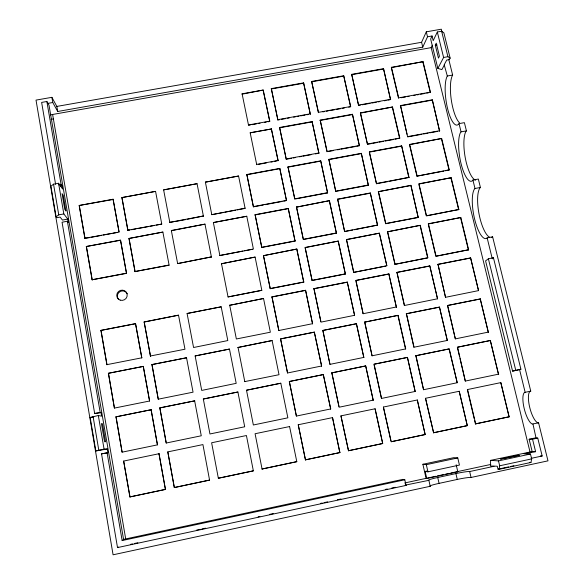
<?xml version="1.0" encoding="UTF-8"?>
<svg xmlns="http://www.w3.org/2000/svg" width="584" height="584" viewBox="0 0 584 584"><rect width="100%" height="100%" fill="white"/><g stroke="black" fill="none" stroke-linecap="round" stroke-linejoin="round"><path stroke-width="0.88" d="M242.09 93.805L242.083 94.17L263.209 90.06L242.09 93.805L248.543 125.29L250.31 124.976M263.253 205.006L253.419 206.853L246.842 174.499L279.787 168.404L286.503 200.641L279.787 168.404M532.163 451.578L490.626 460.374L490.472 465.988L497.312 466.236L498.013 469.178L499.123 469.317L530.973 462.44L531.681 458.893L530.469 454.016L523.899 453.783L535.616 451.673L532.55 439.197L529.14 439.248L532.163 451.578L535.616 451.673M246.776 216.255L213.364 222.555L246.776 216.255L253.405 249.076L219.861 255.5L242.813 251.105M250.178 132.802L271.436 128.954L250.178 132.802L256.726 164.695M253.419 206.853L246.842 174.499M261.763 247.477L255.098 214.686L288.255 208.437L295.066 241.097L262.639 247.309M272.115 340.545L238.031 347.465L272.115 340.545L279.021 374.709L244.798 381.593M255.098 257.077L221.489 263.742L255.098 257.077L261.822 290.336L228.045 296.935L221.467 263.545M279.641 119.683L277.889 119.997L271.312 88.615L303.6 82.884L310.308 114.143L303.6 82.884M246.499 390.221L280.809 383.221L287.868 417.823L253.354 424.991L246.499 390.221L280.809 383.221M277.889 119.997L271.312 88.615M263.45 255.668L296.854 249.047L303.753 282.145L270.231 288.693L263.45 255.668L296.854 249.047M279.59 127.473L286.255 159.264L279.59 127.473L312.09 121.589L318.886 153.256L312.09 121.589M274.509 161.425L278.108 160.469L271.436 128.954M261.822 290.336L228.045 296.935M499.123 469.317L499.678 465.791L498.488 460.893L490.626 460.374M263.537 298.504L229.702 305.293L263.537 298.504L270.356 332.208L236.359 338.983L229.687 305.14M294.745 199.093L287.992 166.893L320.704 160.841L327.587 192.924L295.635 198.925M270.231 288.693L263.472 255.463M318.389 112.69L311.644 81.453L343.706 75.759L350.692 106.529L348.787 107.2M295.066 241.097L288.255 208.437M312.644 323.667L278.823 330.522L271.969 296.847L305.571 290.263L312.564 323.799L305.571 290.263M296.46 207.13L329.434 200.67L336.413 233.177L303.359 239.506L296.46 207.13L329.434 200.67M327.011 151.76L320.185 120.122L352.451 114.274L359.408 145.788L352.451 114.274M350.575 106.879L343.706 75.759M327.587 192.924L320.704 160.841M360.372 105.113L358.598 105.427L351.692 74.343L383.527 68.686L390.557 99.66L383.527 68.686M303.359 239.506L296.519 206.875M328.85 159.337L335.763 191.391L328.85 159.337L361.321 153.337L368.365 185.267L336.647 191.223M278.823 330.522L271.969 296.847M358.598 105.427L351.692 74.343M360.489 112.814L360.364 113.165L392.521 107.011L360.489 112.814L367.475 144.306L371.052 143.649M352.627 230.067L344.648 231.593L337.632 199.122L370.314 192.961L377.607 225.081L354.4 229.731M391.455 67.284L391.302 67.671L423.064 61.67L391.455 67.284L398.682 97.864L430.444 92.133L423.064 61.67M368.365 185.267L361.321 153.337M312.097 280.51L305.162 247.448L338.297 241.075L345.37 274.013L312.097 280.51L305.096 247.66L338.297 241.075M422.758 47.136L427.517 36.785L432.05 35.989L433.197 40.646L437.328 32.003L441.635 31.251L443.869 32.806L450.14 58.13L449.351 59.59L446.724 60.064L444.198 64.751L447.308 76A25.784 7.351 81.7 0 0 447.629 108.77A25.784 7.351 81.7 0 0 459.031 123.633L464.397 122.647L466.434 130.874L461.053 131.867L460.309 132.897A25.842 7.563 80.7 0 0 461.024 163.52A25.842 7.563 80.7 0 0 472.135 180.974L472.916 180.062L478.34 179.04L480.42 187.471L474.996 188.501L474.215 189.435A26.01 7.753 79.5 0 0 474.675 219.307A26.01 7.753 79.5 0 0 486.289 238.513L487.151 237.878L492.619 236.812L530.754 391.134L530.148 391.28A16.432 4.986 75.4 0 0 529.768 407.588A16.432 4.986 75.4 0 0 537.952 422.845L538.587 422.831L547.982 460.849L471.047 477.471A11.154 0.92 -11.1 0 0 457.265 479.442L439.066 483.377A11.14 0.927 -11.2 0 0 430.218 486.289L113.084 554.8L36.018 100.105L51.888 97.331L52.779 102.521L57.706 111.486L422.758 47.136L421.582 42.289L426.305 31.828L441.307 29.2L441.957 31.843M432.05 35.989L430.649 38.982L437.847 68.416L441.884 69.598L444.526 64.693M320.784 321.244L313.944 288.62L347.29 282.079L354.583 315.309L347.29 282.079M407.026 134.254L400.5 105.565L432.299 99.806L439.577 131.028L432.299 99.806M530.082 452.25L431.182 47.64L432.357 45.209M435.292 45.158L436.263 43.172L439.438 56.174L438.453 58.101L435.292 45.158L436.92 44.873M344.648 231.593L337.632 199.122M377.461 225.307L370.314 192.961M395.171 139.204L399.806 138.065L392.521 107.011M387.864 181.602L376.49 183.741L369.402 151.84L401.639 145.883L409.034 177.383L389.608 181.274M437.847 68.416L443.606 57.473L437.328 32.003M430.444 92.133L430.247 92.498L422.874 62.057M408.851 177.66L401.639 145.883M400.5 105.565L407.654 136.912L421.845 134.298M395.317 221.891L385.63 223.745L378.308 191.698L410.895 185.31L418.202 217.503L410.895 185.31M218.35 478.245L211.62 442.767L246.426 435.525L253.354 470.85L218.35 478.245L253.354 470.85M409.698 145.584L416.918 176.149L449.264 169.827L441.672 138.481L409.669 144.401L417.1 175.864M409.494 144.715L441.672 138.481M353.78 272.21L346.553 239.491L379.439 233.162L386.834 265.749L353.656 272.392L385.79 266.114M346.436 239.71L379.439 233.162M314.345 332.201L321.601 365.993L314.345 332.201L280.554 338.961L287.54 372.979L321.601 365.993M287.54 372.979L280.597 338.851L314.426 332.084M387.477 231.819L420.283 225.314L427.889 257.726L394.908 264.333L387.477 231.819L420.283 225.314M363.817 357.415L329.967 364.358L322.85 330.398L356.415 323.682L363.817 357.415L356.415 323.682M466.434 130.874L465.667 131.904A25.835 7.709 80.7 0 0 465.587 159.439A25.835 7.709 80.7 0 0 475.617 180.157M445.475 170.783L449.264 169.827M418.786 184.062L451.176 177.718L458.878 209.51L427.189 215.781M386.834 265.749L379.293 233.388M209.568 480.099L202.925 444.585L167.805 451.885L174.295 487.552L209.568 480.099L174.295 487.552M480.42 187.471L479.625 188.406A25.995 7.906 79.5 0 0 479.267 215.131A25.995 7.906 79.5 0 0 489.699 237.272M388.871 274.071L396.368 307.104L388.871 274.071L355.802 280.561M437.526 298.789L404.318 305.52L396.945 272.341L429.802 265.895L437.526 298.789L429.802 265.895M355.999 281.43L363.131 313.725L355.926 280.386L389.032 273.889M428.211 223.979L460.82 217.518L468.638 249.769L436.73 256.164M364.642 322.142L398.098 315.345L405.712 348.904L372.074 355.802L364.642 322.142L398.098 315.345M478.53 290.613L445.526 297.307L437.985 264.289L470.602 257.894L478.53 290.613L470.602 257.894M329.967 364.358L322.85 330.398M67.78 219.088L62.473 220.073L60.108 217.095L56.882 217.693L56.1 216.781L50.925 186.23L53.538 184.172L58.575 183.252L63.824 213.927L67.78 219.088L68.365 222.475L67.394 221.234L62.057 222.227L94.659 413.472L100.974 412.53L101.594 416.166L98.324 415.509L90.162 417.48L95.842 450.95L104.069 449.125L107.23 449.001L107.865 452.68L101.543 453.877L117.515 547.588L118.245 546.974M323.317 374.607L330.69 408.953L323.317 374.607L289.299 381.549L296.395 416.071L330.69 408.953M107.084 452.731L122.144 540.55L123.567 539.39L402.887 479.369L404.814 479.785L406.062 485.413L117.515 547.588M413.866 347.312L406.398 313.688L439.467 307.067L447.3 340.45L439.467 307.067M338.917 406.347L331.785 372.877L365.679 365.905L373.191 400.142L365.679 365.905M519.563 369.592L520.899 369.212L493.451 257.778L488.385 258.77L485.581 260.865L512.577 371.132L519.563 369.592L525.155 392.309L530.754 391.134M492.458 258.508L493.451 257.778M491.735 237.454L492.619 236.812M56.1 216.781L58.758 214.868L63.824 213.927M445.526 297.307L437.985 264.289M372.074 355.802L364.781 322.01M165.44 489.421L159.001 453.717L165.44 489.421L129.889 496.933L123.647 461.068L159.089 453.702M480.274 299.015L488.304 332.187L480.274 299.015L447.483 305.571M407.45 357.444L415.173 391.462L407.45 357.444L373.95 364.277M415.793 355.744L449.271 348.86L457.221 382.732L449.045 348.962L415.793 355.744L423.561 389.725L457.221 382.732M296.395 416.071L289.357 381.476L323.405 374.534M454.724 336.253L455.345 338.881L447.702 305.425L480.53 298.855M129.889 496.933L165.528 489.37M490.334 340.538L498.488 374.205L490.334 340.538L457.33 347.268M289.584 426.561L296.803 461.667L262.07 469.01L296.803 461.667M298.241 424.75L305.454 459.842L298.241 424.75L332.522 417.618L339.917 452.564L305.454 459.842L339.917 452.564M374.14 365.153L381.491 398.441L374.096 364.19L407.632 357.35M423.561 389.725L415.983 355.649M332.522 417.618L339.808 452.549M459.988 358.539L465.309 381.075L457.564 347.166L490.604 340.428M340.947 415.874L348.502 450.746L382.702 443.519L375.081 408.771L340.947 415.874L348.502 450.746M512.577 371.132L520.899 369.212M375.081 408.771L382.702 443.519M383.396 407.048L391.222 441.723L425.159 434.554L417.312 399.982L383.396 407.048L390.857 440.832M417.312 399.982L425.159 434.554M425.517 398.288L433.613 432.766L467.295 425.648L459.221 391.265L425.517 398.288L433.613 432.766M459.221 391.265L467.295 425.648M525.155 392.309L524.563 392.448A16.44 4.891 75.5 0 0 524.25 408.756A16.44 4.891 75.5 0 0 532.331 424.035L538.587 422.831M500.824 382.615L509.109 416.815L500.824 382.615L467.324 389.586M456.184 464.762L457.819 471.814L426.758 478.5L425.159 471.419L426.933 471.04M425.159 471.419L427.948 471.836L459.433 465.068L457.783 457.929L453.768 457.674L422.882 464.273L426.064 478.369L426.758 478.5M122.144 540.55L404.814 479.785M498.488 460.893L530.469 454.016M404.654 482.975L435.788 476.274M437.555 475.894L443.745 474.566M445.519 474.186L449.052 473.42M450.819 473.04L490.859 464.426M406.062 485.413L405.106 485.173L428.875 480.333A11.133 0.854 -11.3 0 1 437.73 477.5L455.914 473.58A11.14 0.854 -11.2 0 1 469.667 471.543L494.006 466.302M130.714 544.288L132.495 543.908M134.276 543.521L137.846 542.755M196.64 530.089L200.202 529.316M201.984 528.936L205.553 528.17M258.113 516.84L259.895 516.46M269.691 514.351L273.254 513.577M320.47 503.408L322.251 503.021M324.04 502.641L327.602 501.875M337.399 499.758L340.961 498.991M385.506 489.399L387.287 489.012M391.74 488.056L395.31 487.282M531.177 458.352L542.164 455.987L537.755 438.08L534.63 438.073L529.14 439.248M499.678 465.791L531.681 458.893M498.013 469.178L508.584 466.893M510.343 466.514L513.869 465.755M536.068 438.117L532.966 424.028M532.55 439.197L537.755 438.08M422.882 464.273L426.327 464.66L457.783 457.929M348.378 450.739L382.542 443.526M424.955 434.562L391.222 441.723M433.401 432.781L467.047 425.67M474.595 420.378L475.427 423.904L508.817 416.845M475.427 423.904L509.109 416.815M289.642 426.539L255.084 433.737L262.07 469.01M107.23 449.001L95.842 450.95M107.865 452.68L101.543 453.877M157.337 443.979L151.154 409.727L115.946 416.852L122.1 452.169L157.49 444.855M373.191 400.142L339.107 407.223L331.887 372.804M381.491 398.441L415.363 391.404M465.309 381.075L498.765 374.125M159.804 407.902L194.691 400.843L159.804 407.902L166.192 443.03L201.268 435.781L194.64 400.799M203.32 399.025L237.892 391.974L244.703 426.78L209.948 433.97L203.32 399.025L237.892 392.032M115.946 416.852L151.154 409.727M331.785 372.877L365.54 365.993M108.368 373.3L143.343 366.409L108.368 373.3L114.42 408.085L149.584 401.011L143.503 367.299M447.3 340.45L414.056 347.203L406.398 313.688M455.345 338.881L488.574 332.062M100.974 412.53L94.659 413.472M93.323 417.086L90.162 417.48M141.795 357.824L106.865 364.664L100.901 330.405L135.532 323.609L141.795 357.824L135.532 323.609M150.358 355.999L184.975 349.225L178.522 315.178L144.153 321.915L150.46 356.101L144.153 321.915M354.583 315.309L320.966 322.127L313.944 288.62M363.131 313.725L396.536 306.95M151.92 364.584L186.581 357.758L151.92 364.584L158.213 399.186L193.056 392.178L186.522 357.663M195.136 355.941L229.476 349.071L236.199 383.345L201.714 390.419L195.136 355.941L229.476 349.071M322.755 330.522L356.291 323.813M406.216 313.827L439.256 307.221M270.261 288.525L303.819 281.97M312.177 280.335L345.48 273.83M468.638 249.769L436.058 256.135L428.415 223.745L460.82 217.518M394.908 264.333L427.685 257.931L420.086 225.541M187.084 313.498L221.19 306.812L227.811 340.567L193.567 347.509L187.084 313.498L221.19 306.812M100.901 330.405L135.649 323.74M144.263 322.054L178.522 315.178M271.94 297.008L305.505 290.423M313.863 288.788L347.173 282.247M396.777 272.524L429.598 266.085M437.774 264.479L470.361 258.091M92.09 279.765L126.436 273.188L120.465 240.068L86.301 246.514L92.09 279.765L126.56 273.37M134.992 271.553L169.083 265.019L162.878 232.074L128.969 238.469L134.992 271.553L169.163 265.216M295.124 240.878L261.785 247.266L255.098 214.686M303.424 239.287L336.515 232.95M344.757 231.366L377.607 225.081M418.392 217.263L385.783 223.511L378.454 191.428M458.878 209.51L426.51 215.708L418.976 183.792L451.176 177.718M177.638 263.588L211.408 256.909L177.638 263.588L171.324 230.483L204.984 224.132L211.437 257.113M244.579 250.762L252.522 249.244M397.076 221.555L417.326 217.671M86.301 246.514L120.596 240.287L126.4 272.48M128.969 238.469L162.878 232.074M171.397 230.709L204.984 224.132M255.077 214.934L288.204 208.685M337.53 199.385L370.176 193.231M378.308 191.698L410.713 185.581M84.862 238.257L119.114 232.082L113.092 199.217L79.161 205.488L84.862 238.257L89.403 237.659M121.888 197.589L155.563 191.369L121.888 197.589L127.816 230.191L161.761 224.066L156.424 225.074M245.127 208.159L211.788 214.671L223.19 212.532M253.434 206.605L286.554 200.385M327.675 192.662L294.803 198.83L287.992 166.893M335.866 191.121L368.504 184.989M376.636 183.464L409.034 177.383M91.148 237.33L101.638 235.359M103.383 235.031L111.245 233.556M112.997 233.228L117.362 232.41M127.816 230.191L129.721 230.089M131.502 229.753L135.948 228.921M137.729 228.585L148.409 226.577M150.19 226.242L154.643 225.409M187.522 219.234L203.385 216L169.776 222.314L173.382 221.883M175.156 221.555L185.756 219.562M224.949 212.204L235.469 210.225M237.228 209.897L245.119 208.415L238.571 176.025L205.386 182.157L238.571 176.025M265.041 204.67L282.036 201.48M283.824 201.144L285.613 200.808M416.918 176.149L443.694 171.119M169.849 222.548L163.622 189.88L197.056 183.697L203.429 216.241M79.161 205.488L113.23 199.48M246.835 174.784L279.743 168.696M287.941 167.185L320.616 161.14M328.755 159.636L361.189 153.643M369.271 152.147L401.471 146.197M50.253 114.887L431.182 47.64M256.741 164.403L278.108 160.469M286.306 158.958L318.966 152.95M359.532 145.482L327.106 151.446L320.185 120.122M367.613 143.993L399.806 138.065M407.822 136.59L439.788 130.707M258.5 164.374L266.508 162.899M270.954 162.082L272.728 161.753M287.138 159.096L291.547 158.286M293.307 157.965L295.073 157.636M299.483 156.826L301.249 156.497M303.008 156.176L310.951 154.716M315.36 153.906L317.119 153.577M327.887 151.592L333.143 150.628M337.523 149.825L339.275 149.497M341.019 149.175L348.904 147.723M350.656 147.402L355.028 146.599M356.78 146.277L358.532 145.956M372.84 143.321L377.308 142.496M379.089 142.167L383.557 141.343M385.345 141.014L393.382 139.532M423.619 133.97L428.05 133.152M429.824 132.823L437.803 131.356M58.407 184.763L61.057 184.274L62.057 185.719L62.634 189.07L58.575 183.252M60.298 186.04L62.057 185.719M248.55 124.961L269.779 121.129L263.209 90.06M277.926 119.662L310.381 113.8M350.692 106.529L318.47 112.34L311.644 81.453M358.715 105.076L390.711 99.302M252.076 124.655L256.5 123.859M258.267 123.538L260.033 123.217M264.45 122.421L266.216 122.107M267.983 121.786L269.75 121.465L263.18 90.425M281.393 119.362L285.773 118.574M287.525 118.26L289.277 117.939M293.657 117.15L295.409 116.837M297.168 116.515L298.92 116.201M300.672 115.888L305.052 115.092M306.804 114.778L308.556 114.464M322.857 111.88L324.646 111.559M326.434 111.237L328.223 110.909M330.011 110.588L334.479 109.785M336.267 109.456L340.742 108.653M342.531 108.332L344.319 108.003M362.146 104.791L370.132 103.346M371.913 103.025L376.351 102.222M378.125 101.908L379.899 101.587M384.338 100.784L386.112 100.463M387.893 100.141L389.667 99.82M401.157 97.747L405.566 96.951M407.333 96.637L409.092 96.316M413.501 95.52L415.26 95.199M417.027 94.885L418.786 94.564M420.553 94.25L424.955 93.455M426.721 93.133L428.481 92.812M279.553 127.808L312.017 121.925M320.105 120.457L352.334 114.617M400.332 105.916L432.102 100.163M447.308 76L452.636 75.051L448.716 59.181M443.606 57.473L447.921 56.706L450.14 58.13M271.275 88.987L303.534 83.257M311.571 81.833L343.596 76.139M351.575 74.723L383.374 69.073M123.567 539.39L49.027 105.317L46.866 101.499L41.632 102.419L55.604 184.354M47.925 103.375L52.779 102.521M51.888 97.331L56.823 106.419L421.582 42.289M51.02 119.34L53.392 118.975L125.764 539.28M123.647 461.068L130.013 496.874M167.805 451.885L174.368 487.501M122.1 452.169L116.085 416.881M540.448 455.914L542.164 455.987M529.724 462.331L530.973 462.44M457.009 471.711L457.819 471.814M114.42 408.085L108.514 373.38M149.584 401.011L143.233 366.321M163.622 189.88L197.056 183.697M441.635 31.251L447.921 56.706M459.031 123.633L461.053 131.867M472.916 180.062L474.996 188.501M487.151 237.878L492.297 258.807M488.385 258.77L515.752 370.285M426.305 31.828L427.517 36.785M441.46 138.802L449.045 170.112M450.957 177.996L458.652 209.758M460.586 217.752L468.39 249.974M467.572 389.528L475.683 423.882M391.506 68.54L398.514 98.222M418.998 184.945L426.313 215.949M428.422 224.855L432.138 240.593M432.547 242.345L435.854 256.332M447.687 306.447L454.308 334.501M457.535 348.137L459.579 356.802M467.529 390.47L474.179 418.619M392.36 107.361L399.639 138.386M469.667 471.543L471.047 477.471M455.914 473.58L457.265 479.442M387.63 231.593L395.069 264.143M396.945 272.341L404.493 305.366M360.562 114.026L367.475 144.306M369.468 153.023L376.49 183.741M437.73 477.5L439.066 483.377M397.923 315.484L405.537 349.006M426.327 464.66L427.948 471.836M428.875 480.333L430.218 486.289M346.633 240.593L353.459 271.509M329.339 200.925L336.413 233.177M338.194 241.294L345.37 274.013M271.407 129.283L278.064 160.768M296.789 249.258L303.753 282.145M205.386 182.157L211.788 214.671M213.364 222.555L219.861 255.5M238.031 347.363L244.791 381.666M155.563 191.369L161.761 224.066M122.012 197.852L127.94 230.424M129.093 238.688L135.108 271.735M152.015 364.671L158.308 399.237M159.892 407.946L166.272 443.037M113.092 199.217L118.983 231.848M151.059 409.691L157.403 444.855M52.596 114.449L53.392 118.975M79.336 205.743L85.03 238.484M86.469 246.725L92.25 279.948M101.054 330.529L107.011 364.752M56.823 106.419L57.706 111.486M46.866 101.499L61.057 184.274M67.394 221.234L100.163 412.348M98.324 415.509L104.069 449.125M53.538 184.172L58.758 214.868M93.09 416.575L98.805 450.213M459.601 122.925A25.776 7.49 81.8 0 1 451.264 99.718A25.776 7.49 81.8 0 1 452.636 75.051M118.574 299.388A5.241 5.088 -24.6 0 1 119.778 291.766A5.241 5.088 -24.6 0 1 127.297 293.759M517.891 455.352L500.451 459.097L519.38 455.411L517.891 455.352M105.558 441.716L104.558 441.701L101.455 423.604L102.477 423.75L105.558 441.716M65.919 210.868L64.736 209.298L62.057 193.64L63.247 195.311L65.919 210.868M120.18 300.132A5.263 5.11 -24.5 0 0 127.137 294.27A5.263 5.11 -24.5 0 0 118.61 291.409A5.263 5.11 -24.5 0 0 120.18 300.132"/></g></svg>
